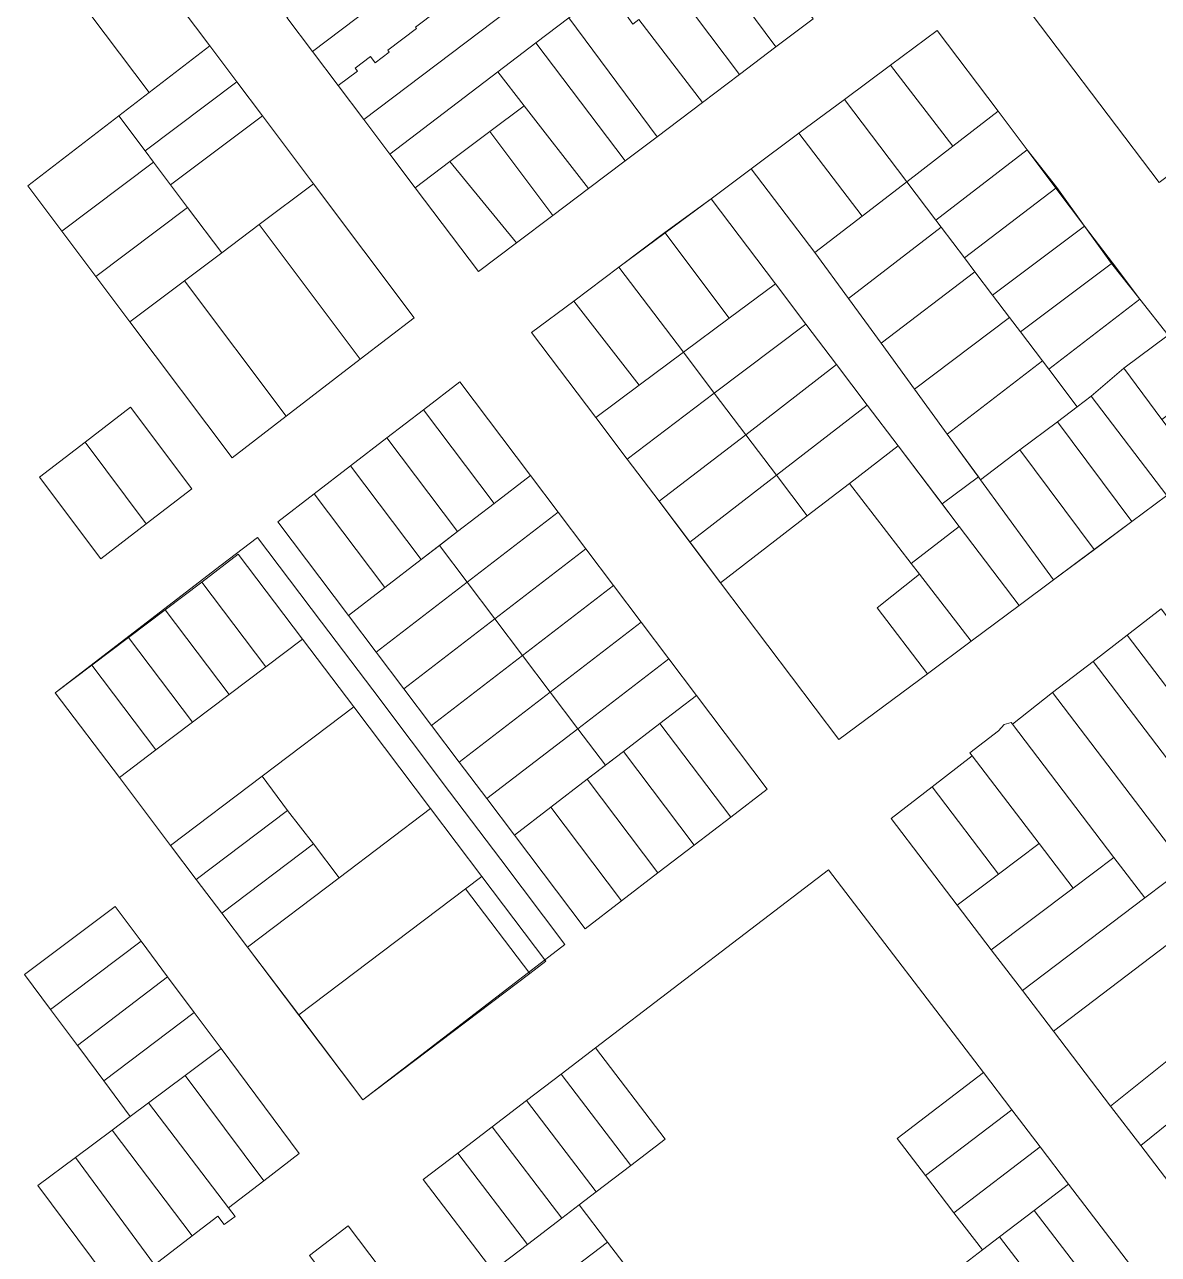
# Model space of a CAD drawing. Header units: metres. Extents: x 3873 to 16340, y -5213 to 3289.
# Drawn here: x 3875.2 to 4142, y 1820 to 2109.3 of the extents above; entities that cross this region are included whole.
import ezdxf

# ---------------------------------------------------------------- set-up
doc = ezdxf.new("R2010")
doc.units = ezdxf.units.M
doc.layers.add('CONTEXTO-MANZANAS', color=8, linetype='Continuous', lineweight=0, plot=False)
doc.layers.add('CONTEXTO-PARCELAS', color=9, linetype='Continuous', lineweight=0, plot=False)

msp = doc.modelspace()

# ---------------------------------------------------------------- linework, layer by layer
at = {"layer": 'CONTEXTO-MANZANAS'}
for points in [[(4142.13, 2072.13), (4106.13, 2119.79), (4153.82, 2155.85)], [(4060.75, 2110.69), (4051.97, 2104.07), (4043.41, 2097.6), (4034.66, 2090.98), (4024, 2082.94), (4016.5, 2077.29), (4007.88, 2070.79), (3999.47, 2064.44), (3990.94, 2058.01), (3981.97, 2051.23), (3967.07, 2070.94), (3961.16, 2078.79), (3955.04, 2086.99), (3949, 2094.96), (3942.95, 2102.94), (3936.89, 2110.99)], [(4066.79, 1941.13), (4038.91, 1978.04), (4031.72, 1987.62), (4024.47, 1997.19), (4016.97, 2007.1), (4009.57, 2016.88), (3994.47, 2036.88), (4004.38, 2044.29), (4015, 2052.26), (4025.88, 2060.3), (4036.71, 2068.36), (4046.12, 2075.36), (4057.38, 2083.73), (4068.1, 2091.69), (4078.94, 2099.79), (4089.88, 2107.91), (4104.22, 2088.91), (4111.04, 2079.88), (4118.03, 2070.99), (4124.6, 2061.91), (4130.94, 2053.15), (4137.6, 2044.69), (4144.27, 2036.22)], [(4007.08, 1896.61), (3990.44, 1918.63), (3983.93, 1927.24), (3977.42, 1935.86), (3970.91, 1944.48), (3964.39, 1953.11), (3957.88, 1961.72), (3951.37, 1970.34), (3934.74, 1992.36), (3943.3, 1998.94), (3951.86, 2005.52), (3960.44, 2012.12), (3969.01, 2018.71), (3977.57, 2025.29), (3994.2, 2003.26), (4000.7, 1994.64), (4007.21, 1986.02), (4013.72, 1977.41), (4020.24, 1968.77), (4026.74, 1960.15), (4033.25, 1951.53), (4049.88, 1929.51), (4041.32, 1922.92), (4032.75, 1916.34), (4024.21, 1909.77), (4015.64, 1903.19), (4007.08, 1896.61)], [(4143.92, 1998.53), (4135.72, 1992.44), (4126.9, 1985.85), (4117.25, 1978.69), (4109.16, 1972.69), (4097.9, 1964.27), (4087.63, 1956.63), (4066.79, 1941.13)], [(3882.41, 1952.13), (3921.42, 1982.12), (3929.98, 1988.7), (3945.05, 1968.75), (3957.1, 1952.81), (3975.19, 1928.86), (3987.25, 1912.9), (4002.32, 1892.95), (3993.76, 1886.37), (3954.75, 1856.38), (3939.69, 1876.33), (3927.64, 1892.29), (3921.61, 1900.27), (3915.58, 1908.24), (3909.55, 1916.23), (3897.49, 1932.19), (3882.41, 1952.13)], [(4152.47, 1826.44), (4137.79, 1845.66), (4130.69, 1854.94), (4117.25, 1872.54), (4109.97, 1882.1), (4102.63, 1891.69), (4094.6, 1902.19), (4079.07, 1922.54), (4088.72, 1930.01), (4098.13, 1937.32), (4097.57, 1938.04), (4104.32, 1943.19), (4105.63, 1944.66), (4107.29, 1945.16), (4107.63, 1944.73), (4117.07, 1952.19), (4126.63, 1959.48), (4134.6, 1965.66), (4142.6, 1971.88)], [(3985.38, 1816.21), (3968.99, 1837.67), (3977.1, 1843.86), (3985.2, 1850.05), (3993.31, 1856.24), (4001.42, 1862.43), (4009.52, 1868.62), (4064.36, 1910.5)], [(4064.36, 1910.5), (4100.78, 1862.81), (4107.45, 1854.07), (4114.13, 1845.33), (4120.8, 1836.59), (4137.19, 1815.13)], [(3942.22, 1819.82), (3951.35, 1826.73), (3963.97, 1810.1)]]:
    msp.add_lwpolyline(points, dxfattribs=at)
at = {"layer": 'CONTEXTO-PARCELAS'}
for points in [[(4106.13, 2119.79), (4153.82, 2155.85), (4171.66, 2132.29), (4177.47, 2124.57), (4183.82, 2116.19), (4189.85, 2108.22), (4162.97, 2087.91), (4142.13, 2072.13), (4106.13, 2119.79)], [(4106.13, 2119.79), (4153.82, 2155.85), (4171.66, 2132.29), (4177.47, 2124.57), (4183.82, 2116.19), (4189.85, 2108.22), (4162.97, 2087.91), (4142.13, 2072.13), (4106.13, 2119.79)], [(4106.13, 2119.79), (4153.82, 2155.85), (4171.66, 2132.29), (4177.47, 2124.57), (4183.82, 2116.19), (4189.85, 2108.22), (4162.97, 2087.91), (4142.13, 2072.13), (4106.13, 2119.79)], [(3936.89, 2110.99), (3984.73, 2147.19), (3990.78, 2139.18), (3942.95, 2102.94), (3936.89, 2110.99)], [(3936.89, 2110.99), (3984.73, 2147.19), (3990.78, 2139.18), (3942.95, 2102.94), (3936.89, 2110.99)], [(3990.78, 2139.18), (3997.13, 2131.39), (3967.13, 2108.7), (3967.37, 2108.38), (3960.63, 2103.29), (3961, 2102.81), (3957.69, 2100.3), (3956.57, 2101.77), (3952.99, 2099.05), (3953.5, 2098.38), (3949, 2094.96), (3942.95, 2102.94), (3990.78, 2139.18)], [(3990.78, 2139.18), (3997.13, 2131.39), (3967.13, 2108.7), (3967.37, 2108.38), (3960.63, 2103.29), (3961, 2102.81), (3957.69, 2100.3), (3956.57, 2101.77), (3952.99, 2099.05), (3953.5, 2098.38), (3949, 2094.96), (3942.95, 2102.94), (3990.78, 2139.18)], [(3894.72, 2136.29), (3918.76, 2104.31), (3904.49, 2093.34), (3880.46, 2125.31), (3894.72, 2136.29)], [(3894.72, 2136.29), (3918.76, 2104.31), (3904.49, 2093.34), (3880.46, 2125.31), (3894.72, 2136.29)], [(4043.41, 2097.6), (4022.44, 2125.41), (4031.19, 2132.07), (4037.38, 2123.76), (4051.97, 2104.07), (4043.41, 2097.6)], [(4043.41, 2097.6), (4022.44, 2125.41), (4031.19, 2132.07), (4037.38, 2123.76), (4051.97, 2104.07), (4043.41, 2097.6)], [(3961, 2102.81), (3960.63, 2103.29), (3967.37, 2108.38), (3967.13, 2108.7), (3997.13, 2131.39), (4002.86, 2123.23), (3955.04, 2086.99), (3949, 2094.96), (3953.5, 2098.38), (3952.99, 2099.05), (3956.57, 2101.77), (3957.69, 2100.3), (3961, 2102.81)], [(3961, 2102.81), (3960.63, 2103.29), (3967.37, 2108.38), (3967.13, 2108.7), (3997.13, 2131.39), (4002.86, 2123.23), (3955.04, 2086.99), (3949, 2094.96), (3953.5, 2098.38), (3952.99, 2099.05), (3956.57, 2101.77), (3957.69, 2100.3), (3961, 2102.81)], [(4037.38, 2123.76), (4046.07, 2130.47), (4060.75, 2110.69), (4051.97, 2104.07), (4037.38, 2123.76)], [(4037.38, 2123.76), (4046.07, 2130.47), (4060.75, 2110.69), (4051.97, 2104.07), (4037.38, 2123.76)], [(3955.04, 2086.99), (4002.86, 2123.23), (4008.88, 2115.19), (4003.25, 2110.88), (3995.5, 2105.01), (3986.54, 2098.16), (3961.16, 2078.79), (3955.04, 2086.99)], [(3955.04, 2086.99), (4002.86, 2123.23), (4008.88, 2115.19), (4003.25, 2110.88), (3995.5, 2105.01), (3986.54, 2098.16), (3961.16, 2078.79), (3955.04, 2086.99)], [(4034.66, 2090.98), (4019.75, 2110.54), (4018.32, 2109.44), (4012.44, 2117.91), (4022.44, 2125.41), (4043.41, 2097.6), (4034.66, 2090.98)], [(4034.66, 2090.98), (4019.75, 2110.54), (4018.32, 2109.44), (4012.44, 2117.91), (4022.44, 2125.41), (4043.41, 2097.6), (4034.66, 2090.98)], [(4024, 2082.94), (4003.25, 2110.88), (4008.88, 2115.19), (4012.44, 2117.91), (4018.32, 2109.44), (4019.75, 2110.54), (4034.66, 2090.98), (4024, 2082.94)], [(4024, 2082.94), (4003.25, 2110.88), (4008.88, 2115.19), (4012.44, 2117.91), (4018.32, 2109.44), (4019.75, 2110.54), (4034.66, 2090.98), (4024, 2082.94)], [(4016.5, 2077.29), (3995.5, 2105.01), (4003.25, 2110.88), (4024, 2082.94), (4016.5, 2077.29)], [(4016.5, 2077.29), (3995.5, 2105.01), (4003.25, 2110.88), (4024, 2082.94), (4016.5, 2077.29)], [(4078.94, 2099.79), (4089.88, 2107.91), (4104.22, 2088.91), (4093.6, 2080.69), (4078.94, 2099.79)], [(4078.94, 2099.79), (4089.88, 2107.91), (4104.22, 2088.91), (4093.6, 2080.69), (4078.94, 2099.79)], [(3918.76, 2104.31), (3925.13, 2095.85), (3903.55, 2079.63), (3897.36, 2087.86), (3904.49, 2093.34), (3918.76, 2104.31)], [(3918.76, 2104.31), (3925.13, 2095.85), (3903.55, 2079.63), (3897.36, 2087.86), (3904.49, 2093.34), (3918.76, 2104.31)], [(3992.72, 2090.23), (3986.54, 2098.16), (3995.5, 2105.01), (4016.5, 2077.29), (4007.88, 2070.79), (3992.72, 2090.23)], [(3992.72, 2090.23), (3986.54, 2098.16), (3995.5, 2105.01), (4016.5, 2077.29), (4007.88, 2070.79), (3992.72, 2090.23)], [(3986.54, 2098.16), (3992.72, 2090.23), (3984.66, 2084.19), (3975.22, 2077.07), (3967.07, 2070.94), (3961.16, 2078.79), (3986.54, 2098.16)], [(3986.54, 2098.16), (3992.72, 2090.23), (3984.66, 2084.19), (3975.22, 2077.07), (3967.07, 2070.94), (3961.16, 2078.79), (3986.54, 2098.16)], [(4068.1, 2091.69), (4078.94, 2099.79), (4093.6, 2080.69), (4082.75, 2072.35), (4068.1, 2091.69)], [(4068.1, 2091.69), (4078.94, 2099.79), (4093.6, 2080.69), (4082.75, 2072.35), (4068.1, 2091.69)], [(3931.14, 2087.86), (3909.55, 2071.63), (3905.55, 2076.97), (3903.55, 2079.63), (3925.13, 2095.85), (3931.14, 2087.86)], [(3931.14, 2087.86), (3909.55, 2071.63), (3905.55, 2076.97), (3903.55, 2079.63), (3925.13, 2095.85), (3931.14, 2087.86)], [(4057.38, 2083.73), (4068.1, 2091.69), (4082.75, 2072.35), (4072.29, 2064.26), (4057.38, 2083.73)], [(4057.38, 2083.73), (4068.1, 2091.69), (4082.75, 2072.35), (4072.29, 2064.26), (4057.38, 2083.73)], [(3999.47, 2064.44), (3984.66, 2084.19), (3992.72, 2090.23), (4007.88, 2070.79), (3999.47, 2064.44)], [(3999.47, 2064.44), (3984.66, 2084.19), (3992.72, 2090.23), (4007.88, 2070.79), (3999.47, 2064.44)], [(4093.6, 2080.69), (4104.22, 2088.91), (4111.04, 2079.88), (4089.6, 2063.32), (4082.75, 2072.35), (4093.6, 2080.69)], [(4093.6, 2080.69), (4104.22, 2088.91), (4111.04, 2079.88), (4089.6, 2063.32), (4082.75, 2072.35), (4093.6, 2080.69)], [(3875.96, 2071.4), (3890.22, 2082.37), (3897.36, 2087.86), (3903.55, 2079.63), (3905.55, 2076.97), (3883.97, 2060.74), (3875.96, 2071.4)], [(3875.96, 2071.4), (3890.22, 2082.37), (3897.36, 2087.86), (3903.55, 2079.63), (3905.55, 2076.97), (3883.97, 2060.74), (3875.96, 2071.4)], [(3943.15, 2071.87), (3930.36, 2062.26), (3921.57, 2055.65), (3913.56, 2066.31), (3909.55, 2071.63), (3931.14, 2087.86), (3943.15, 2071.87)], [(3943.15, 2071.87), (3930.36, 2062.26), (3921.57, 2055.65), (3913.56, 2066.31), (3909.55, 2071.63), (3931.14, 2087.86), (3943.15, 2071.87)], [(3975.22, 2077.07), (3984.66, 2084.19), (3999.47, 2064.44), (3990.94, 2058.01), (3975.22, 2077.07)], [(3975.22, 2077.07), (3984.66, 2084.19), (3999.47, 2064.44), (3990.94, 2058.01), (3975.22, 2077.07)], [(4046.13, 2075.35), (4057.38, 2083.73), (4072.29, 2064.26), (4061.16, 2055.69), (4046.13, 2075.35)], [(4046.13, 2075.35), (4057.38, 2083.73), (4072.29, 2064.26), (4061.16, 2055.69), (4046.13, 2075.35)], [(4090.85, 2061.63), (4089.6, 2063.32), (4111.04, 2079.88), (4117.85, 2070.85), (4096.32, 2054.41), (4090.85, 2061.63)], [(4090.85, 2061.63), (4089.6, 2063.32), (4111.04, 2079.88), (4117.85, 2070.85), (4096.32, 2054.41), (4090.85, 2061.63)], [(3883.97, 2060.74), (3905.55, 2076.97), (3909.55, 2071.63), (3913.56, 2066.31), (3891.98, 2050.09), (3883.97, 2060.74)], [(3883.97, 2060.74), (3905.55, 2076.97), (3909.55, 2071.63), (3913.56, 2066.31), (3891.98, 2050.09), (3883.97, 2060.74)], [(3967.07, 2070.94), (3975.22, 2077.07), (3990.94, 2058.01), (3981.97, 2051.23), (3967.07, 2070.94)], [(3967.07, 2070.94), (3975.22, 2077.07), (3990.94, 2058.01), (3981.97, 2051.23), (3967.07, 2070.94)], [(4091.05, 1996.61), (4080.75, 2010.19), (4073.47, 2019.79), (4066.25, 2029.32), (4059, 2038.88), (4051.85, 2048.35), (4036.72, 2068.35), (4046.13, 2075.35), (4061.16, 2055.69), (4069.04, 2044.88), (4076.72, 2034.35), (4084.57, 2023.57), (4092.29, 2012.98), (4099.6, 2002.95), (4091.05, 1996.61)], [(4091.05, 1996.61), (4080.75, 2010.19), (4073.47, 2019.79), (4066.25, 2029.32), (4059, 2038.88), (4051.85, 2048.35), (4036.72, 2068.35), (4046.13, 2075.35), (4061.16, 2055.69), (4069.04, 2044.88), (4076.72, 2034.35), (4084.57, 2023.57), (4092.29, 2012.98), (4099.6, 2002.95), (4091.05, 1996.61)], [(3943.15, 2071.87), (3966.85, 2040.35), (3954.17, 2030.6), (3930.36, 2062.26), (3943.15, 2071.87)], [(3943.15, 2071.87), (3966.85, 2040.35), (3954.17, 2030.6), (3930.36, 2062.26), (3943.15, 2071.87)], [(4061.16, 2055.69), (4072.29, 2064.26), (4082.75, 2072.35), (4089.6, 2063.32), (4090.85, 2061.63), (4069.04, 2044.88), (4061.16, 2055.69)], [(4061.16, 2055.69), (4072.29, 2064.26), (4082.75, 2072.35), (4089.6, 2063.32), (4090.85, 2061.63), (4069.04, 2044.88), (4061.16, 2055.69)], [(4025.82, 2060.38), (4036.72, 2068.35), (4051.85, 2048.35), (4041, 2040.29), (4025.82, 2060.38)], [(4025.82, 2060.38), (4036.72, 2068.35), (4051.85, 2048.35), (4041, 2040.29), (4025.82, 2060.38)], [(4102.94, 2045.69), (4098.79, 2051.19), (4096.32, 2054.41), (4117.85, 2070.85), (4124.6, 2061.91), (4102.94, 2045.69)], [(4102.94, 2045.69), (4098.79, 2051.19), (4096.32, 2054.41), (4117.85, 2070.85), (4124.6, 2061.91), (4102.94, 2045.69)], [(3921.57, 2055.65), (3912.78, 2049.04), (3899.99, 2039.42), (3891.98, 2050.09), (3913.56, 2066.31), (3921.57, 2055.65)], [(3921.57, 2055.65), (3912.78, 2049.04), (3899.99, 2039.42), (3891.98, 2050.09), (3913.56, 2066.31), (3921.57, 2055.65)], [(3954.17, 2030.6), (3936.73, 2017.18), (3912.78, 2049.04), (3921.57, 2055.65), (3930.36, 2062.26), (3954.17, 2030.6)], [(3954.17, 2030.6), (3936.73, 2017.18), (3912.78, 2049.04), (3921.57, 2055.65), (3930.36, 2062.26), (3954.17, 2030.6)], [(4015, 2052.26), (4025.82, 2060.38), (4041, 2040.29), (4030.19, 2032.23), (4015, 2052.26)], [(4015, 2052.26), (4025.82, 2060.38), (4041, 2040.29), (4030.19, 2032.23), (4015, 2052.26)], [(4069.04, 2044.88), (4090.85, 2061.63), (4096.32, 2054.41), (4098.79, 2051.19), (4076.72, 2034.35), (4069.04, 2044.88)], [(4069.04, 2044.88), (4090.85, 2061.63), (4096.32, 2054.41), (4098.79, 2051.19), (4076.72, 2034.35), (4069.04, 2044.88)], [(4106.91, 2040.44), (4102.94, 2045.69), (4124.6, 2061.91), (4131.13, 2053.29), (4109.54, 2037.01), (4106.91, 2040.44)], [(4106.91, 2040.44), (4102.94, 2045.69), (4124.6, 2061.91), (4131.13, 2053.29), (4109.54, 2037.01), (4106.91, 2040.44)], [(4004.38, 2044.29), (4015, 2052.26), (4030.19, 2032.23), (4019.79, 2024.48), (4004.38, 2044.29)], [(4004.38, 2044.29), (4015, 2052.26), (4030.19, 2032.23), (4019.79, 2024.48), (4004.38, 2044.29)], [(4102.94, 2045.69), (4106.91, 2040.44), (4084.57, 2023.57), (4076.72, 2034.35), (4098.79, 2051.19), (4102.94, 2045.69)], [(4102.94, 2045.69), (4106.91, 2040.44), (4084.57, 2023.57), (4076.72, 2034.35), (4098.79, 2051.19), (4102.94, 2045.69)], [(4116.16, 2028.26), (4114.69, 2030.19), (4109.54, 2037.01), (4131.13, 2053.29), (4137.6, 2044.69), (4116.16, 2028.26)], [(4116.16, 2028.26), (4114.69, 2030.19), (4109.54, 2037.01), (4131.13, 2053.29), (4137.6, 2044.69), (4116.16, 2028.26)], [(3936.73, 2017.18), (3924.04, 2007.43), (3899.99, 2039.42), (3912.78, 2049.04), (3936.73, 2017.18)], [(3936.73, 2017.18), (3924.04, 2007.43), (3899.99, 2039.42), (3912.78, 2049.04), (3936.73, 2017.18)], [(4030.19, 2032.23), (4041, 2040.29), (4051.85, 2048.35), (4059, 2038.88), (4037.47, 2022.6), (4030.19, 2032.23)], [(4030.19, 2032.23), (4041, 2040.29), (4051.85, 2048.35), (4059, 2038.88), (4037.47, 2022.6), (4030.19, 2032.23)], [(4009.57, 2016.88), (3994.47, 2036.88), (4004.38, 2044.29), (4019.79, 2024.48), (4009.57, 2016.88)], [(4009.57, 2016.88), (3994.47, 2036.88), (4004.38, 2044.29), (4019.79, 2024.48), (4009.57, 2016.88)], [(4122.85, 2019.41), (4116.16, 2028.26), (4137.6, 2044.69), (4144.27, 2036.22), (4133.84, 2028.46), (4126.1, 2021.88), (4122.85, 2019.41)], [(4122.85, 2019.41), (4116.16, 2028.26), (4137.6, 2044.69), (4144.27, 2036.22), (4133.84, 2028.46), (4126.1, 2021.88), (4122.85, 2019.41)], [(4092.29, 2012.98), (4084.57, 2023.57), (4106.91, 2040.44), (4109.54, 2037.01), (4114.69, 2030.19), (4092.29, 2012.98)], [(4092.29, 2012.98), (4084.57, 2023.57), (4106.91, 2040.44), (4109.54, 2037.01), (4114.69, 2030.19), (4092.29, 2012.98)], [(4037.47, 2022.6), (4059, 2038.88), (4066.25, 2029.32), (4044.85, 2012.85), (4037.47, 2022.6)], [(4037.47, 2022.6), (4059, 2038.88), (4066.25, 2029.32), (4044.85, 2012.85), (4037.47, 2022.6)], [(4153.23, 2024.19), (4142.8, 2016.43), (4133.84, 2028.46), (4144.27, 2036.22), (4153.23, 2024.19)], [(4153.23, 2024.19), (4142.8, 2016.43), (4133.84, 2028.46), (4144.27, 2036.22), (4153.23, 2024.19)], [(4016.97, 2007.1), (4009.57, 2016.88), (4019.79, 2024.48), (4030.19, 2032.23), (4037.47, 2022.6), (4016.97, 2007.1)], [(4016.97, 2007.1), (4009.57, 2016.88), (4019.79, 2024.48), (4030.19, 2032.23), (4037.47, 2022.6), (4016.97, 2007.1)], [(4044.85, 2012.85), (4066.25, 2029.32), (4073.47, 2019.79), (4052.1, 2003.29), (4044.85, 2012.85)], [(4044.85, 2012.85), (4066.25, 2029.32), (4073.47, 2019.79), (4052.1, 2003.29), (4044.85, 2012.85)], [(4092.29, 2012.98), (4114.69, 2030.19), (4116.16, 2028.26), (4122.85, 2019.41), (4118.19, 2015.91), (4109.38, 2009.32), (4100.13, 2002.23), (4092.29, 2012.98)], [(4092.29, 2012.98), (4114.69, 2030.19), (4116.16, 2028.26), (4122.85, 2019.41), (4118.19, 2015.91), (4109.38, 2009.32), (4100.13, 2002.23), (4092.29, 2012.98)], [(4126.1, 2021.88), (4133.84, 2028.46), (4142.8, 2016.43), (4151.76, 2004.4), (4143.91, 1998.54), (4126.1, 2021.88)], [(4126.1, 2021.88), (4133.84, 2028.46), (4142.8, 2016.43), (4151.76, 2004.4), (4143.91, 1998.54), (4126.1, 2021.88)], [(3977.57, 2025.29), (3994.2, 2003.26), (3985.64, 1996.68), (3969.01, 2018.71), (3977.57, 2025.29)], [(3977.57, 2025.29), (3994.2, 2003.26), (3985.64, 1996.68), (3969.01, 2018.71), (3977.57, 2025.29)], [(3977.57, 2025.29), (3994.2, 2003.26), (3985.64, 1996.68), (3969.01, 2018.71), (3977.57, 2025.29)], [(4016.97, 2007.1), (4037.47, 2022.6), (4044.85, 2012.85), (4024.47, 1997.19), (4016.97, 2007.1)], [(4016.97, 2007.1), (4037.47, 2022.6), (4044.85, 2012.85), (4024.47, 1997.19), (4016.97, 2007.1)], [(3889.41, 2011.07), (3900.11, 2019.3), (3914.53, 2000.12), (3903.83, 1991.88), (3889.41, 2011.07)], [(3889.41, 2011.07), (3900.11, 2019.3), (3914.53, 2000.12), (3903.83, 1991.88), (3889.41, 2011.07)], [(4080.75, 2010.19), (4069.25, 2001.35), (4059.35, 1993.73), (4052.1, 2003.29), (4073.47, 2019.79), (4080.75, 2010.19)], [(4080.75, 2010.19), (4069.25, 2001.35), (4059.35, 1993.73), (4052.1, 2003.29), (4073.47, 2019.79), (4080.75, 2010.19)], [(4118.19, 2015.91), (4122.85, 2019.41), (4126.1, 2021.88), (4143.91, 1998.54), (4135.72, 1992.44), (4118.19, 2015.91)], [(4118.19, 2015.91), (4122.85, 2019.41), (4126.1, 2021.88), (4143.91, 1998.54), (4135.72, 1992.44), (4118.19, 2015.91)], [(3969.01, 2018.71), (3985.64, 1996.68), (3977.08, 1990.1), (3960.44, 2012.12), (3969.01, 2018.71)], [(3969.01, 2018.71), (3985.64, 1996.68), (3977.08, 1990.1), (3960.44, 2012.12), (3969.01, 2018.71)], [(3969.01, 2018.71), (3985.64, 1996.68), (3977.08, 1990.1), (3960.44, 2012.12), (3969.01, 2018.71)], [(4109.38, 2009.32), (4118.19, 2015.91), (4135.72, 1992.44), (4126.88, 1985.88), (4109.38, 2009.32)], [(4109.38, 2009.32), (4118.19, 2015.91), (4135.72, 1992.44), (4126.88, 1985.88), (4109.38, 2009.32)], [(3878.71, 2002.84), (3889.41, 2011.07), (3903.83, 1991.88), (3893.13, 1983.65), (3878.71, 2002.84)], [(3878.71, 2002.84), (3889.41, 2011.07), (3903.83, 1991.88), (3893.13, 1983.65), (3878.71, 2002.84)], [(3960.44, 2012.12), (3977.08, 1990.1), (3968.51, 1983.51), (3951.86, 2005.52), (3960.44, 2012.12)], [(3960.44, 2012.12), (3977.08, 1990.1), (3968.51, 1983.51), (3951.86, 2005.52), (3960.44, 2012.12)], [(3960.44, 2012.12), (3977.08, 1990.1), (3968.51, 1983.51), (3951.86, 2005.52), (3960.44, 2012.12)], [(4024.47, 1997.19), (4044.85, 2012.85), (4052.1, 2003.29), (4031.69, 1987.6), (4024.47, 1997.19)], [(4024.47, 1997.19), (4044.85, 2012.85), (4052.1, 2003.29), (4031.69, 1987.6), (4024.47, 1997.19)], [(4080.75, 2010.19), (4095.1, 1991.26), (4083.78, 1982.56), (4069.25, 2001.35), (4080.75, 2010.19)], [(4080.75, 2010.19), (4095.1, 1991.26), (4083.78, 1982.56), (4069.25, 2001.35), (4080.75, 2010.19)], [(4117.25, 1978.69), (4100.13, 2002.23), (4109.38, 2009.32), (4126.88, 1985.88), (4117.25, 1978.69)], [(4117.25, 1978.69), (4100.13, 2002.23), (4109.38, 2009.32), (4126.88, 1985.88), (4117.25, 1978.69)], [(3951.86, 2005.52), (3968.51, 1983.51), (3959.94, 1976.92), (3943.3, 1998.94), (3951.86, 2005.52)], [(3951.86, 2005.52), (3968.51, 1983.51), (3959.94, 1976.92), (3943.3, 1998.94), (3951.86, 2005.52)], [(3951.86, 2005.52), (3968.51, 1983.51), (3959.94, 1976.92), (3943.3, 1998.94), (3951.86, 2005.52)], [(4000.7, 1994.64), (3979.3, 1978.18), (3972.79, 1986.8), (3977.08, 1990.1), (3985.64, 1996.68), (3994.2, 2003.26), (4000.7, 1994.64)], [(4000.7, 1994.64), (3979.3, 1978.18), (3972.79, 1986.8), (3977.08, 1990.1), (3985.64, 1996.68), (3994.2, 2003.26), (4000.7, 1994.64)], [(4000.7, 1994.64), (3979.3, 1978.18), (3972.79, 1986.8), (3977.08, 1990.1), (3985.64, 1996.68), (3994.2, 2003.26), (4000.7, 1994.64)], [(4038.91, 1978.04), (4031.69, 1987.6), (4052.1, 2003.29), (4059.35, 1993.73), (4038.91, 1978.04)], [(4038.91, 1978.04), (4031.69, 1987.6), (4052.1, 2003.29), (4059.35, 1993.73), (4038.91, 1978.04)], [(4091.05, 1996.61), (4099.6, 2002.95), (4100.13, 2002.23), (4117.25, 1978.69), (4109.16, 1972.69), (4095.1, 1991.26), (4091.05, 1996.61)], [(4091.05, 1996.61), (4099.6, 2002.95), (4100.13, 2002.23), (4117.25, 1978.69), (4109.16, 1972.69), (4095.1, 1991.26), (4091.05, 1996.61)], [(3943.3, 1998.94), (3959.94, 1976.92), (3951.37, 1970.34), (3934.74, 1992.36), (3943.3, 1998.94)], [(3943.3, 1998.94), (3959.94, 1976.92), (3951.37, 1970.34), (3934.74, 1992.36), (3943.3, 1998.94)], [(3943.3, 1998.94), (3959.94, 1976.92), (3951.37, 1970.34), (3934.74, 1992.36), (3943.3, 1998.94)], [(4059.35, 1993.73), (4069.25, 2001.35), (4083.78, 1982.56), (4085.72, 1980.04), (4075.75, 1972.16), (4087.63, 1956.63), (4066.79, 1941.13), (4038.91, 1978.04), (4059.35, 1993.73)], [(4059.35, 1993.73), (4069.25, 2001.35), (4083.78, 1982.56), (4085.72, 1980.04), (4075.75, 1972.16), (4087.63, 1956.63), (4066.79, 1941.13), (4038.91, 1978.04), (4059.35, 1993.73)], [(4007.21, 1986.02), (3985.81, 1969.57), (3979.3, 1978.18), (4000.7, 1994.64), (4007.21, 1986.02)], [(4007.21, 1986.02), (3985.81, 1969.57), (3979.3, 1978.18), (4000.7, 1994.64), (4007.21, 1986.02)], [(4007.21, 1986.02), (3985.81, 1969.57), (3979.3, 1978.18), (4000.7, 1994.64), (4007.21, 1986.02)], [(4095.1, 1991.26), (4109.16, 1972.69), (4097.88, 1964.29), (4085.72, 1980.04), (4083.78, 1982.56), (4095.1, 1991.26)], [(4095.1, 1991.26), (4109.16, 1972.69), (4097.88, 1964.29), (4085.72, 1980.04), (4083.78, 1982.56), (4095.1, 1991.26)], [(3925.47, 1984.71), (3940.55, 1964.77), (3931.94, 1958.25), (3916.86, 1978.19), (3925.47, 1984.71)], [(3925.47, 1984.71), (3940.55, 1964.77), (3931.94, 1958.25), (3916.86, 1978.19), (3925.47, 1984.71)], [(3951.37, 1970.34), (3959.94, 1976.92), (3968.51, 1983.51), (3972.79, 1986.8), (3979.3, 1978.18), (3957.88, 1961.72), (3951.37, 1970.34)], [(3951.37, 1970.34), (3959.94, 1976.92), (3968.51, 1983.51), (3972.79, 1986.8), (3979.3, 1978.18), (3957.88, 1961.72), (3951.37, 1970.34)], [(3951.37, 1970.34), (3959.94, 1976.92), (3968.51, 1983.51), (3972.79, 1986.8), (3979.3, 1978.18), (3957.88, 1961.72), (3951.37, 1970.34)], [(4013.72, 1977.4), (3992.33, 1960.93), (3985.81, 1969.57), (4007.21, 1986.02), (4013.72, 1977.4)], [(4013.72, 1977.4), (3992.33, 1960.93), (3985.81, 1969.57), (4007.21, 1986.02), (4013.72, 1977.4)], [(4013.72, 1977.4), (3992.33, 1960.93), (3985.81, 1969.57), (4007.21, 1986.02), (4013.72, 1977.4)], [(4087.63, 1956.63), (4075.75, 1972.16), (4085.72, 1980.04), (4097.88, 1964.29), (4087.63, 1956.63)], [(4087.63, 1956.63), (4075.75, 1972.16), (4085.72, 1980.04), (4097.88, 1964.29), (4087.63, 1956.63)], [(3916.86, 1978.19), (3931.94, 1958.25), (3923.33, 1951.74), (3908.24, 1971.68), (3916.86, 1978.19)], [(3916.86, 1978.19), (3931.94, 1958.25), (3923.33, 1951.74), (3908.24, 1971.68), (3916.86, 1978.19)], [(3957.88, 1961.72), (3979.3, 1978.18), (3985.81, 1969.57), (3964.39, 1953.11), (3957.88, 1961.72)], [(3957.88, 1961.72), (3979.3, 1978.18), (3985.81, 1969.57), (3964.39, 1953.11), (3957.88, 1961.72)], [(3957.88, 1961.72), (3979.3, 1978.18), (3985.81, 1969.57), (3964.39, 1953.11), (3957.88, 1961.72)], [(4020.24, 1968.77), (3998.83, 1952.31), (3992.33, 1960.93), (4013.72, 1977.4), (4020.24, 1968.77)], [(4020.24, 1968.77), (3998.83, 1952.31), (3992.33, 1960.93), (4013.72, 1977.4), (4020.24, 1968.77)], [(4020.24, 1968.77), (3998.83, 1952.31), (3992.33, 1960.93), (4013.72, 1977.4), (4020.24, 1968.77)], [(3908.24, 1971.68), (3923.33, 1951.74), (3914.71, 1945.22), (3899.63, 1965.16), (3908.24, 1971.68)], [(3908.24, 1971.68), (3923.33, 1951.74), (3914.71, 1945.22), (3899.63, 1965.16), (3908.24, 1971.68)], [(4159.13, 1933.51), (4134.6, 1965.66), (4142.6, 1971.88), (4167.07, 1939.57), (4159.13, 1933.51)], [(4159.13, 1933.51), (4134.6, 1965.66), (4142.6, 1971.88), (4167.07, 1939.57), (4159.13, 1933.51)], [(3964.39, 1953.11), (3985.81, 1969.57), (3992.33, 1960.93), (3970.91, 1944.48), (3964.39, 1953.11)], [(3964.39, 1953.11), (3985.81, 1969.57), (3992.33, 1960.93), (3970.91, 1944.48), (3964.39, 1953.11)], [(3964.39, 1953.11), (3985.81, 1969.57), (3992.33, 1960.93), (3970.91, 1944.48), (3964.39, 1953.11)], [(4026.74, 1960.15), (4005.34, 1943.7), (3998.83, 1952.31), (4020.24, 1968.77), (4026.74, 1960.15)], [(4026.74, 1960.15), (4005.34, 1943.7), (3998.83, 1952.31), (4020.24, 1968.77), (4026.74, 1960.15)], [(4026.74, 1960.15), (4005.34, 1943.7), (3998.83, 1952.31), (4020.24, 1968.77), (4026.74, 1960.15)], [(3899.63, 1965.16), (3914.71, 1945.22), (3906.1, 1938.71), (3891.02, 1958.65), (3899.63, 1965.16)], [(3899.63, 1965.16), (3914.71, 1945.22), (3906.1, 1938.71), (3891.02, 1958.65), (3899.63, 1965.16)], [(3940.55, 1964.77), (3952.62, 1948.82), (3931.09, 1932.53), (3909.55, 1916.24), (3897.49, 1932.19), (3906.1, 1938.71), (3914.71, 1945.22), (3923.33, 1951.74), (3931.94, 1958.25), (3940.55, 1964.77)], [(3940.55, 1964.77), (3952.62, 1948.82), (3931.09, 1932.53), (3909.55, 1916.24), (3897.49, 1932.19), (3906.1, 1938.71), (3914.71, 1945.22), (3923.33, 1951.74), (3931.94, 1958.25), (3940.55, 1964.77)], [(4126.63, 1959.48), (4134.6, 1965.66), (4159.13, 1933.51), (4151.07, 1927.35), (4126.63, 1959.48)], [(4126.63, 1959.48), (4134.6, 1965.66), (4159.13, 1933.51), (4151.07, 1927.35), (4126.63, 1959.48)], [(3891.02, 1958.65), (3906.1, 1938.71), (3897.49, 1932.19), (3882.4, 1952.13), (3891.02, 1958.65)], [(3891.02, 1958.65), (3906.1, 1938.71), (3897.49, 1932.19), (3882.4, 1952.13), (3891.02, 1958.65)], [(3970.91, 1944.48), (3992.33, 1960.93), (3998.83, 1952.31), (3977.42, 1935.86), (3970.91, 1944.48)], [(3970.91, 1944.48), (3992.33, 1960.93), (3998.83, 1952.31), (3977.42, 1935.86), (3970.91, 1944.48)], [(3970.91, 1944.48), (3992.33, 1960.93), (3998.83, 1952.31), (3977.42, 1935.86), (3970.91, 1944.48)], [(4011.84, 1935.08), (4005.34, 1943.7), (4026.74, 1960.15), (4033.25, 1951.53), (4024.69, 1944.95), (4016.12, 1938.37), (4011.84, 1935.08)], [(4011.84, 1935.08), (4005.34, 1943.7), (4026.74, 1960.15), (4033.25, 1951.53), (4024.69, 1944.95), (4016.12, 1938.37), (4011.84, 1935.08)], [(4011.84, 1935.08), (4005.34, 1943.7), (4026.74, 1960.15), (4033.25, 1951.53), (4024.69, 1944.95), (4016.12, 1938.37), (4011.84, 1935.08)], [(4148.32, 1911.1), (4117.07, 1952.19), (4126.63, 1959.48), (4151.07, 1927.35), (4157.29, 1919.19), (4163.35, 1911.23), (4163.82, 1910.63), (4154.19, 1903.38), (4148.32, 1911.1)], [(4148.32, 1911.1), (4117.07, 1952.19), (4126.63, 1959.48), (4151.07, 1927.35), (4157.29, 1919.19), (4163.35, 1911.23), (4163.82, 1910.63), (4154.19, 1903.38), (4148.32, 1911.1)], [(3977.42, 1935.86), (3998.83, 1952.31), (4005.34, 1943.7), (3983.93, 1927.24), (3977.42, 1935.86)], [(3977.42, 1935.86), (3998.83, 1952.31), (4005.34, 1943.7), (3983.93, 1927.24), (3977.42, 1935.86)], [(3977.42, 1935.86), (3998.83, 1952.31), (4005.34, 1943.7), (3983.93, 1927.24), (3977.42, 1935.86)], [(4041.32, 1922.92), (4024.69, 1944.95), (4033.25, 1951.53), (4049.88, 1929.51), (4041.32, 1922.92)], [(4041.32, 1922.92), (4024.69, 1944.95), (4033.25, 1951.53), (4049.88, 1929.51), (4041.32, 1922.92)], [(4041.32, 1922.92), (4024.69, 1944.95), (4033.25, 1951.53), (4049.88, 1929.51), (4041.32, 1922.92)], [(4131.47, 1913.41), (4107.63, 1944.73), (4117.07, 1952.19), (4148.32, 1911.1), (4138.75, 1903.88), (4131.47, 1913.41)], [(4131.47, 1913.41), (4107.63, 1944.73), (4117.07, 1952.19), (4148.32, 1911.1), (4138.75, 1903.88), (4131.47, 1913.41)], [(3952.62, 1948.82), (3970.72, 1924.89), (3949.18, 1908.6), (3943.15, 1916.58), (3937.06, 1924.47), (3931.09, 1932.53), (3952.62, 1948.82)], [(3952.62, 1948.82), (3970.72, 1924.89), (3949.18, 1908.6), (3943.15, 1916.58), (3937.06, 1924.47), (3931.09, 1932.53), (3952.62, 1948.82)], [(4032.75, 1916.34), (4016.12, 1938.37), (4024.69, 1944.95), (4041.32, 1922.92), (4032.75, 1916.34)], [(4032.75, 1916.34), (4016.12, 1938.37), (4024.69, 1944.95), (4041.32, 1922.92), (4032.75, 1916.34)], [(4032.75, 1916.34), (4016.12, 1938.37), (4024.69, 1944.95), (4041.32, 1922.92), (4032.75, 1916.34)], [(4121.91, 1906.19), (4113.88, 1916.73), (4098.13, 1937.32), (4097.57, 1938.04), (4104.32, 1943.19), (4105.63, 1944.66), (4107.29, 1945.16), (4107.63, 1944.73), (4131.47, 1913.41), (4121.91, 1906.19)], [(4121.91, 1906.19), (4113.88, 1916.73), (4098.13, 1937.32), (4097.57, 1938.04), (4104.32, 1943.19), (4105.63, 1944.66), (4107.29, 1945.16), (4107.63, 1944.73), (4131.47, 1913.41), (4121.91, 1906.19)], [(3983.93, 1927.24), (4005.34, 1943.7), (4011.84, 1935.08), (4007.57, 1931.79), (3999, 1925.21), (3990.44, 1918.63), (3983.93, 1927.24)], [(3983.93, 1927.24), (4005.34, 1943.7), (4011.84, 1935.08), (4007.57, 1931.79), (3999, 1925.21), (3990.44, 1918.63), (3983.93, 1927.24)], [(3983.93, 1927.24), (4005.34, 1943.7), (4011.84, 1935.08), (4007.57, 1931.79), (3999, 1925.21), (3990.44, 1918.63), (3983.93, 1927.24)], [(4024.21, 1909.77), (4007.57, 1931.79), (4016.12, 1938.37), (4032.75, 1916.34), (4024.21, 1909.77)], [(4024.21, 1909.77), (4007.57, 1931.79), (4016.12, 1938.37), (4032.75, 1916.34), (4024.21, 1909.77)], [(4024.21, 1909.77), (4007.57, 1931.79), (4016.12, 1938.37), (4032.75, 1916.34), (4024.21, 1909.77)], [(4088.72, 1930.01), (4098.13, 1937.32), (4113.88, 1916.73), (4104.32, 1909.51), (4088.72, 1930.01)], [(4088.72, 1930.01), (4098.13, 1937.32), (4113.88, 1916.73), (4104.32, 1909.51), (4088.72, 1930.01)], [(3909.55, 1916.24), (3931.09, 1932.53), (3937.06, 1924.47), (3915.58, 1908.24), (3909.55, 1916.24)], [(3909.55, 1916.24), (3931.09, 1932.53), (3937.06, 1924.47), (3915.58, 1908.24), (3909.55, 1916.24)], [(4015.64, 1903.19), (3999, 1925.21), (4007.57, 1931.79), (4024.21, 1909.77), (4015.64, 1903.19)], [(4015.64, 1903.19), (3999, 1925.21), (4007.57, 1931.79), (4024.21, 1909.77), (4015.64, 1903.19)], [(4015.64, 1903.19), (3999, 1925.21), (4007.57, 1931.79), (4024.21, 1909.77), (4015.64, 1903.19)], [(4079.07, 1922.54), (4088.72, 1930.01), (4104.32, 1909.51), (4094.6, 1902.19), (4079.07, 1922.54)], [(4079.07, 1922.54), (4088.72, 1930.01), (4104.32, 1909.51), (4094.6, 1902.19), (4079.07, 1922.54)], [(3915.58, 1908.24), (3937.06, 1924.47), (3943.15, 1916.58), (3921.62, 1900.29), (3915.58, 1908.24)], [(3915.58, 1908.24), (3937.06, 1924.47), (3943.15, 1916.58), (3921.62, 1900.29), (3915.58, 1908.24)], [(3982.78, 1908.94), (3978.95, 1906.05), (3939.72, 1876.37), (3927.65, 1892.32), (3949.18, 1908.6), (3970.72, 1924.89), (3982.78, 1908.94)], [(3982.78, 1908.94), (3978.95, 1906.05), (3939.72, 1876.37), (3927.65, 1892.32), (3949.18, 1908.6), (3970.72, 1924.89), (3982.78, 1908.94)], [(3990.44, 1918.63), (3999, 1925.21), (4015.64, 1903.19), (4007.08, 1896.61), (3990.44, 1918.63)], [(3990.44, 1918.63), (3999, 1925.21), (4015.64, 1903.19), (4007.08, 1896.61), (3990.44, 1918.63)], [(3990.44, 1918.63), (3999, 1925.21), (4015.64, 1903.19), (4007.08, 1896.61), (3990.44, 1918.63)], [(3943.15, 1916.58), (3949.18, 1908.6), (3927.65, 1892.32), (3921.62, 1900.29), (3943.15, 1916.58)], [(3943.15, 1916.58), (3949.18, 1908.6), (3927.65, 1892.32), (3921.62, 1900.29), (3943.15, 1916.58)], [(4094.6, 1902.19), (4104.32, 1909.51), (4113.88, 1916.73), (4121.91, 1906.19), (4102.63, 1891.69), (4094.6, 1902.19)], [(4094.6, 1902.19), (4104.32, 1909.51), (4113.88, 1916.73), (4121.91, 1906.19), (4102.63, 1891.69), (4094.6, 1902.19)], [(4102.63, 1891.69), (4121.91, 1906.19), (4131.47, 1913.41), (4138.75, 1903.88), (4109.97, 1882.1), (4102.63, 1891.69)], [(4102.63, 1891.69), (4121.91, 1906.19), (4131.47, 1913.41), (4138.75, 1903.88), (4109.97, 1882.1), (4102.63, 1891.69)], [(4019, 1814.2), (4012.32, 1822.94), (4005.64, 1831.68), (4009.7, 1834.78), (4017.8, 1840.97), (4025.91, 1847.16), (4009.52, 1868.62), (4064.36, 1910.5)], [(4019, 1814.2), (4012.32, 1822.94), (4005.64, 1831.68), (4009.7, 1834.78), (4017.8, 1840.97), (4025.91, 1847.16), (4009.52, 1868.62), (4064.36, 1910.5)], [(4064.36, 1910.5), (4100.78, 1862.81), (4080.51, 1847.34), (4087.19, 1838.59), (4093.86, 1829.85), (4100.54, 1821.11), (4096.49, 1818.01)], [(4064.36, 1910.5), (4100.78, 1862.81), (4080.51, 1847.34), (4087.19, 1838.59), (4093.86, 1829.85), (4100.54, 1821.11), (4096.49, 1818.01)], [(4138.75, 1903.88), (4148.32, 1911.1), (4154.19, 1903.38), (4155.57, 1901.63), (4117.25, 1872.54), (4109.97, 1882.1), (4138.75, 1903.88)], [(4138.75, 1903.88), (4148.32, 1911.1), (4154.19, 1903.38), (4155.57, 1901.63), (4117.25, 1872.54), (4109.97, 1882.1), (4138.75, 1903.88)], [(3982.78, 1908.94), (3997.86, 1889), (3994.04, 1886.11), (3978.95, 1906.05), (3982.78, 1908.94)], [(3982.78, 1908.94), (3997.86, 1889), (3994.04, 1886.11), (3978.95, 1906.05), (3982.78, 1908.94)], [(3939.72, 1876.37), (3978.95, 1906.05), (3994.04, 1886.11), (3954.75, 1856.38), (3939.72, 1876.37)], [(3939.72, 1876.37), (3978.95, 1906.05), (3994.04, 1886.11), (3954.75, 1856.38), (3939.72, 1876.37)], [(3875.19, 1885.88), (3896.54, 1901.88), (3902.6, 1893.73), (3881.32, 1877.66), (3875.19, 1885.88)], [(3875.19, 1885.88), (3896.54, 1901.88), (3902.6, 1893.73), (3881.32, 1877.66), (3875.19, 1885.88)], [(3875.19, 1885.88), (3896.54, 1901.88), (3902.6, 1893.73), (3881.32, 1877.66), (3875.19, 1885.88)], [(4168.25, 1884.91), (4158.85, 1877.44), (4149.47, 1869.94), (4130.69, 1854.94), (4117.25, 1872.54), (4155.57, 1901.63), (4168.25, 1884.91)], [(4168.25, 1884.91), (4158.85, 1877.44), (4149.47, 1869.94), (4130.69, 1854.94), (4117.25, 1872.54), (4155.57, 1901.63), (4168.25, 1884.91)], [(3887.63, 1869.19), (3881.32, 1877.66), (3902.6, 1893.73), (3908.85, 1885.32), (3887.63, 1869.19)], [(3887.63, 1869.19), (3881.32, 1877.66), (3902.6, 1893.73), (3908.85, 1885.32), (3887.63, 1869.19)], [(3887.63, 1869.19), (3881.32, 1877.66), (3902.6, 1893.73), (3908.85, 1885.32), (3887.63, 1869.19)], [(3893.85, 1860.85), (3888.16, 1868.48), (3887.63, 1869.19), (3908.85, 1885.32), (3915.1, 1876.91), (3893.85, 1860.85)], [(3893.85, 1860.85), (3888.16, 1868.48), (3887.63, 1869.19), (3908.85, 1885.32), (3915.1, 1876.91), (3893.85, 1860.85)], [(3893.85, 1860.85), (3888.16, 1868.48), (3887.63, 1869.19), (3908.85, 1885.32), (3915.1, 1876.91), (3893.85, 1860.85)], [(3893.85, 1860.85), (3915.1, 1876.91), (3921.41, 1868.44), (3912.97, 1862.13), (3904.38, 1855.69), (3900.07, 1852.48), (3893.85, 1860.85)], [(3893.85, 1860.85), (3915.1, 1876.91), (3921.41, 1868.44), (3912.97, 1862.13), (3904.38, 1855.69), (3900.07, 1852.48), (3893.85, 1860.85)], [(3893.85, 1860.85), (3915.1, 1876.91), (3921.41, 1868.44), (3912.97, 1862.13), (3904.38, 1855.69), (3900.07, 1852.48), (3893.85, 1860.85)], [(4009.52, 1868.62), (4025.91, 1847.16), (4017.8, 1840.97), (4001.42, 1862.43), (4009.52, 1868.62)], [(4009.52, 1868.62), (4025.91, 1847.16), (4017.8, 1840.97), (4001.42, 1862.43), (4009.52, 1868.62)], [(4130.69, 1854.94), (4149.47, 1869.94), (4156.57, 1860.63), (4147.19, 1853.16), (4137.79, 1845.66), (4130.69, 1854.94)], [(4130.69, 1854.94), (4149.47, 1869.94), (4156.57, 1860.63), (4147.19, 1853.16), (4137.79, 1845.66), (4130.69, 1854.94)], [(3931.47, 1837.35), (3912.97, 1862.13), (3921.41, 1868.44), (3939.82, 1843.76), (3931.47, 1837.35)], [(3931.47, 1837.35), (3912.97, 1862.13), (3921.41, 1868.44), (3939.82, 1843.76), (3931.47, 1837.35)], [(3931.47, 1837.35), (3912.97, 1862.13), (3921.41, 1868.44), (3939.82, 1843.76), (3931.47, 1837.35)], [(4107.45, 1854.07), (4087.19, 1838.59), (4080.51, 1847.34), (4100.78, 1862.81), (4107.45, 1854.07)], [(4107.45, 1854.07), (4087.19, 1838.59), (4080.51, 1847.34), (4100.78, 1862.81), (4107.45, 1854.07)], [(3923.19, 1830.98), (3904.38, 1855.69), (3912.97, 1862.13), (3931.47, 1837.35), (3923.19, 1830.98)], [(3923.19, 1830.98), (3904.38, 1855.69), (3912.97, 1862.13), (3931.47, 1837.35), (3923.19, 1830.98)], [(3923.19, 1830.98), (3904.38, 1855.69), (3912.97, 1862.13), (3931.47, 1837.35), (3923.19, 1830.98)], [(4001.42, 1862.43), (4017.8, 1840.97), (4009.7, 1834.78), (3993.31, 1856.24), (4001.42, 1862.43)], [(4001.42, 1862.43), (4017.8, 1840.97), (4009.7, 1834.78), (3993.31, 1856.24), (4001.42, 1862.43)], [(3904.38, 1855.69), (3923.19, 1830.98), (3924.72, 1828.98), (3922.13, 1827.07), (3920.63, 1829.01), (3914.63, 1824.38), (3895.82, 1849.29), (3900.07, 1852.48), (3904.38, 1855.69)], [(3904.38, 1855.69), (3923.19, 1830.98), (3924.72, 1828.98), (3922.13, 1827.07), (3920.63, 1829.01), (3914.63, 1824.38), (3895.82, 1849.29), (3900.07, 1852.48), (3904.38, 1855.69)], [(3904.38, 1855.69), (3923.19, 1830.98), (3924.72, 1828.98), (3922.13, 1827.07), (3920.63, 1829.01), (3914.63, 1824.38), (3895.82, 1849.29), (3900.07, 1852.48), (3904.38, 1855.69)], [(3993.31, 1856.24), (4009.7, 1834.78), (4005.64, 1831.68), (4001.59, 1828.59), (3985.2, 1850.05), (3993.31, 1856.24)], [(3993.31, 1856.24), (4009.7, 1834.78), (4005.64, 1831.68), (4001.59, 1828.59), (3985.2, 1850.05), (3993.31, 1856.24)], [(4114.13, 1845.33), (4093.86, 1829.85), (4087.19, 1838.59), (4107.45, 1854.07), (4114.13, 1845.33)], [(4114.13, 1845.33), (4093.86, 1829.85), (4087.19, 1838.59), (4107.45, 1854.07), (4114.13, 1845.33)], [(4137.79, 1845.66), (4147.19, 1853.16), (4162.07, 1833.57), (4152.47, 1826.44), (4137.79, 1845.66)], [(4137.79, 1845.66), (4147.19, 1853.16), (4162.07, 1833.57), (4152.47, 1826.44), (4137.79, 1845.66)], [(3905.79, 1817.6), (3887.16, 1842.85), (3895.82, 1849.29), (3914.63, 1824.38), (3905.79, 1817.6)], [(3905.79, 1817.6), (3887.16, 1842.85), (3895.82, 1849.29), (3914.63, 1824.38), (3905.79, 1817.6)], [(3905.79, 1817.6), (3887.16, 1842.85), (3895.82, 1849.29), (3914.63, 1824.38), (3905.79, 1817.6)], [(3985.2, 1850.05), (4001.59, 1828.59), (3993.48, 1822.4), (3977.1, 1843.86), (3985.2, 1850.05)], [(3985.2, 1850.05), (4001.59, 1828.59), (3993.48, 1822.4), (3977.1, 1843.86), (3985.2, 1850.05)], [(3897.16, 1810.98), (3878.32, 1836.23), (3887.16, 1842.85), (3905.79, 1817.6), (3897.16, 1810.98)], [(3897.16, 1810.98), (3878.32, 1836.23), (3887.16, 1842.85), (3905.79, 1817.6), (3897.16, 1810.98)], [(3897.16, 1810.98), (3878.32, 1836.23), (3887.16, 1842.85), (3905.79, 1817.6), (3897.16, 1810.98)], [(3977.1, 1843.86), (3993.48, 1822.4), (3985.38, 1816.21), (3968.99, 1837.67), (3977.1, 1843.86)], [(3977.1, 1843.86), (3993.48, 1822.4), (3985.38, 1816.21), (3968.99, 1837.67), (3977.1, 1843.86)], [(4114.13, 1845.33), (4120.8, 1836.59), (4112.7, 1830.4), (4104.59, 1824.21), (4100.54, 1821.11), (4093.86, 1829.85), (4114.13, 1845.33)], [(4114.13, 1845.33), (4120.8, 1836.59), (4112.7, 1830.4), (4104.59, 1824.21), (4100.54, 1821.11), (4093.86, 1829.85), (4114.13, 1845.33)], [(4120.8, 1836.59), (4137.19, 1815.13), (4129.09, 1808.94), (4112.7, 1830.4), (4120.8, 1836.59)], [(4120.8, 1836.59), (4137.19, 1815.13), (4129.09, 1808.94), (4112.7, 1830.4), (4120.8, 1836.59)], [(4012.32, 1822.94), (3992.05, 1807.46), (3985.38, 1816.21), (3993.48, 1822.4), (4001.59, 1828.59), (4005.64, 1831.68), (4012.32, 1822.94)], [(4012.32, 1822.94), (3992.05, 1807.46), (3985.38, 1816.21), (3993.48, 1822.4), (4001.59, 1828.59), (4005.64, 1831.68), (4012.32, 1822.94)], [(4112.7, 1830.4), (4129.09, 1808.94), (4120.98, 1802.75), (4104.59, 1824.21), (4112.7, 1830.4)], [(4112.7, 1830.4), (4129.09, 1808.94), (4120.98, 1802.75), (4104.59, 1824.21), (4112.7, 1830.4)], [(3954.79, 1803.07), (3942.22, 1819.82), (3951.35, 1826.73), (3963.97, 1810.1), (3959.57, 1806.73), (3954.79, 1803.07)], [(3954.79, 1803.07), (3942.22, 1819.82), (3951.35, 1826.73), (3963.97, 1810.1), (3959.57, 1806.73), (3954.79, 1803.07)], [(3954.79, 1803.07), (3942.22, 1819.82), (3951.35, 1826.73), (3963.97, 1810.1), (3959.57, 1806.73), (3954.79, 1803.07)], [(4012.32, 1822.94), (4019, 1814.2), (3998.73, 1798.72), (3992.05, 1807.46), (4012.32, 1822.94)], [(4012.32, 1822.94), (4019, 1814.2), (3998.73, 1798.72), (3992.05, 1807.46), (4012.32, 1822.94)], [(4104.59, 1824.21), (4120.98, 1802.75), (4112.87, 1796.56), (4096.49, 1818.01), (4100.54, 1821.11), (4104.59, 1824.21)], [(4104.59, 1824.21), (4120.98, 1802.75), (4112.87, 1796.56), (4096.49, 1818.01), (4100.54, 1821.11), (4104.59, 1824.21)]]:
    msp.add_lwpolyline(points, dxfattribs=at)

doc.saveas('drawing.dxf')
